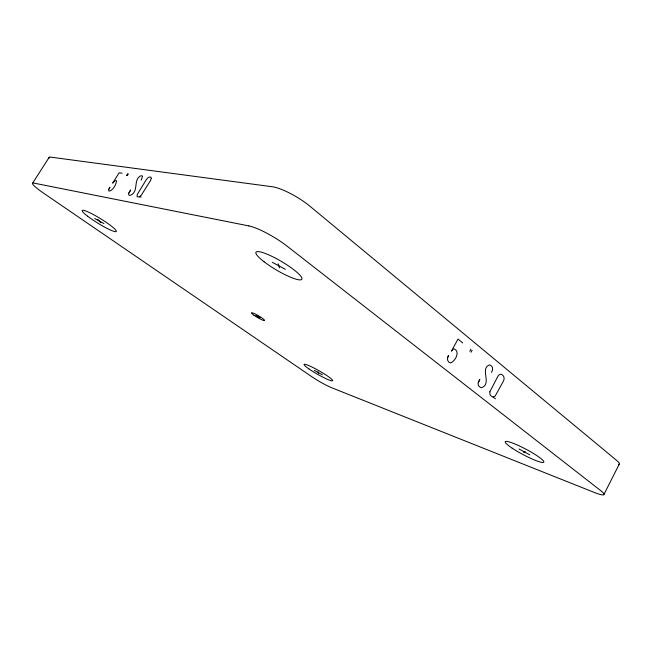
<?xml version="1.0" encoding="UTF-8"?>
<svg xmlns="http://www.w3.org/2000/svg" width="652" height="652" viewBox="0 0 652 652"><rect width="100%" height="100%" fill="white"/><g stroke="black" fill="none" stroke-linecap="round" stroke-linejoin="round"><path stroke-width="0.98" d="M447.549 357.915L448.56 355.609C446.75 357.964 447.117 362.129 450.377 362.919C455.137 361.656 460.508 351.591 454.273 348.942L453.246 349.17L451.428 351.135L458.014 339.073L462.724 342.928M108.884 189.023L109.935 187.148L108.591 190.017L108.998 191.15C113.203 190.49 115.885 184.712 116.667 180.84L115.037 180.58L112.657 183.139L119.145 172.78L122.144 173.22M478.25 382.691L479.774 379.407L478.25 382.691A3.904 2.73 -72.2 0 0 479.163 386.375A8.973 6.267 -72.4 0 0 481.38 387.736C492.513 384.134 479.473 368.567 489.489 364.916A8.957 6.251 -72.7 0 1 492.374 367.272L492.545 370.01L491.51 372.406M604.078 494.2L619.4 463.865M128.917 192.976L130.587 190.074L128.917 192.976A3.725 1.459 -53.8 0 0 129.153 195.144A8.566 3.358 -53.7 0 0 130.775 195.168C139.006 191.142 133.024 180.205 140.441 175.942A8.557 3.35 -53.6 0 1 142.552 176.244L141.182 180.148M469.79 351.273L470.907 349.219M471.005 352.259L472.113 350.214M126.423 175.543L127.556 173.734M127.238 175.665L128.371 173.856M32.616 183.13L49.218 157.271M523.597 452.455L525.243 451.38M139.406 196.822L141.158 197.059M272.406 262.397L285.372 269.309M94.711 218.559L103.896 223.546M519.016 448.992L529.823 454.851M255.837 315.47L260.181 317.842M314.305 370.369L322.381 374.794M493.165 397.117L495.455 398.796M97.784 219.316L100.799 222.772M257.703 316.098L258.306 317.214M278.127 263.807L279.627 267.858M318.054 371.803L318.624 373.351M618.764 464.705A23.774 3.961 26.9 0 0 616.279 460.108L310.254 206.48A30.595 7.49 31 0 0 272.177 186.733L50.554 157.124A21.32 3.268 32.4 0 0 49.112 158.216M489.839 391.819L490.027 394.802L490.793 395.813L492.879 397.052L495.186 396.049L503.417 381.118C504.909 378.649 504.02 374.981 501.021 374.24A4.336 2.991 -72.6 0 0 497.769 376.522L489.839 391.819M151.345 178.281L150.327 180.857L141.288 195.192L139.169 196.904L137.556 196.904L137.042 196.505L137.279 194.459L145.983 180.188A4.254 1.687 -53.4 0 1 149.072 177.116L150.726 177.051L151.345 178.281M248.803 225.91L33.88 183.106A21.426 2.689 32 0 0 43.513 193.114L311.795 376.717A16.724 1.834 29.7 0 0 332.112 387.907L594.086 492.374A23.904 3.268 27.4 0 0 600.802 490.703L286.994 246.089A30.815 6.202 30.8 0 0 248.803 225.91M254.003 315.291A7.604 1.011 30.3 0 0 264.541 320.523A7.604 1.011 30.3 0 0 255.486 314.134A7.604 1.011 30.3 0 0 254.003 315.291M264.109 261.794A26.618 4.955 30.5 0 0 301.648 279.472A26.618 4.955 30.5 0 0 270.979 255.902A26.618 4.955 30.5 0 0 264.109 261.794M512.17 448.177A21.801 3.048 27.9 0 0 543.581 462.325A21.801 3.048 27.9 0 0 517.875 445.251A21.801 3.048 27.9 0 0 512.17 448.177M87.612 216.203A20.016 2.608 31.6 0 0 115.917 231.672A20.016 2.608 31.6 0 0 94.222 215.021A20.016 2.608 31.6 0 0 87.612 216.203M308.82 368.828A16.43 1.891 29.7 0 0 332.357 380.841A16.43 1.891 29.7 0 0 313.914 367.997A16.43 1.891 29.7 0 0 308.82 368.828"/></g></svg>
